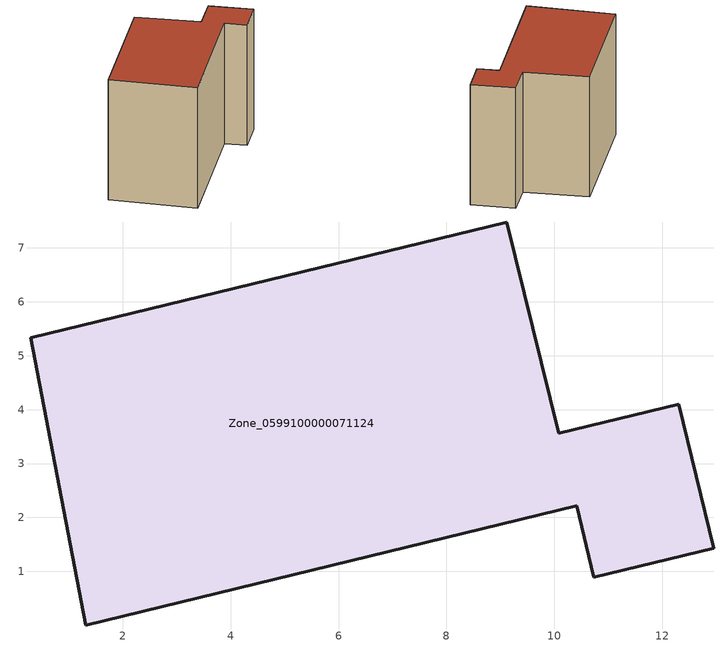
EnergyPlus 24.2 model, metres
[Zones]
Zone_0599100000071124
 floor ground (C_G): 1.31,0.01 0.29,5.33 9.12,7.48 10.08,3.56 12.31,4.1 12.96,1.43 10.73,0.89 10.42,2.22 z0
 wall outside (C_F): 10.73,0.89 12.96,1.43 12.31,4.1 10.08,3.56 9.12,7.48 0.29,5.33 1.31,0.01 10.42,2.22 10.73,0.89 z0:7.83
 roof outside (C_R): 1.31,0.01 10.42,2.22 10.73,0.89 12.96,1.43 12.31,4.1 10.08,3.56 9.12,7.48 0.29,5.33 z7.83
[BUILDING]
Pand.0599100000071124: North Axis=0; Terrain=City; Loads Convergence Tolerance Value=0.04; Temperature Convergence Tolerance Value=0.4; Solar Distribution=FullExterior; Maximum Number of Warmup Days=25; Minimum Number of Warmup Days=1
[Site:Location]
Rotterdam.The.Hague.AP_ZH_NLD Design_Conditions: Latitude=51.96; Longitude=4.45; Time Zone=1; Elevation=-4.5
[SITE:GROUNDTEMPERATURE:BUILDINGSURFACE]
18, 18, 18, 18, 18, 18, 18, 18, 18, 18, 18, 18
[MATERIAL] Thermal Absorptance=0.9; Solar Absorptance=0.7; Visible Absorptance=0.7
Name | Roughness | Thickness | Conductivity | Density | Specific Heat
G.TI.1975-1991 | MediumSmooth | 0.15 | 0.288461 | 540 | 1210
F.TI.1975-1991 | Rough | 0.3 | 0.230769 | 1920 | 840
R.TI.1975-1991 | MediumRough | 0.2 | 0.153846 | 1500 | 1000
[CONSTRUCTION]
C_G: G.TI.1975-1991
C_F: F.TI.1975-1991
C_R: R.TI.1975-1991
[ZONE]
Zone_0599100000071124: Type=1; Multiplier=1; Ceiling Height=Autocalculate; Volume=Autocalculate; Floor Area=autocalculate; Part of Total Floor Area=Yes
[ZONEINFILTRATION:DESIGNFLOWRATE]
Infil_Zone_0599100000071124: Zone or ZoneList or Space or SpaceList=Zone_0599100000071124; Schedule=AlwaysOn; Design Flow Rate Calculation Method=Flow/Area; Flow Rate per Floor Area=0.003; Constant Term Coefficient=1; Temperature Term Coefficient=0; Velocity Term Coefficient=0; Velocity Squared Term Coefficient=0
[HVACTEMPLATE:ZONE:IDEALLOADSAIRSYSTEM]
Zone_0599100000071124: Maximum Heating Supply Air Temperature=50; Minimum Cooling Supply Air Temperature=13; Maximum Heating Supply Air Humidity Ratio=0.0156; Minimum Cooling Supply Air Humidity Ratio=0.0077; Heating Limit=NoLimit; Cooling Limit=NoLimit; Dehumidification Control Type=ConstantSensibleHeatRatio; Cooling Sensible Heat Ratio=0.7; Dehumidification Setpoint=60; Humidification Control Type=None; Humidification Setpoint=30; Outdoor Air Method=None; Outdoor Air Flow Rate per Person=0.00944; Outdoor Air Flow Rate per Zone Floor Area=0; Outdoor Air Flow Rate per Zone=0; Demand Controlled Ventilation Type=None; Outdoor Air Economizer Type=NoEconomizer; Heat Recovery Type=None; Sensible Heat Recovery Effectiveness=0.7; Latent Heat Recovery Effectiveness=0.65
[ZONECONTROL:THERMOSTAT]
ThermostatControl_Zone_0599100000071124: Zone or ZoneList=Zone_0599100000071124; Control Type Schedule=DualSetpointControlType; Control 1=Thermostat_Zone_0599100000071124; Temperature Difference Between Cutout And Setpoint=0
[THERMOSTATSETPOINT:DUALSETPOINT]
Thermostat_Zone_0599100000071124: Heating Setpoint Temperature Schedule=HeatingSetpoint_Zone_0599100000071124; Cooling Setpoint Temperature Schedule=CoolingSetpoint_Zone_0599100000071124
[SCHEDULE:COMPACT]
HeatingSetpoint_Zone_0599100000071124: Through: 12/31, For: AllDays, Until: 24:00, 21
CoolingSetpoint_Zone_0599100000071124: Through: 12/31, For: AllDays, Until: 24:00, 24
DualSetpointControlType: Through: 12/31, For: AllDays, Until: 24:00, 4
AlwaysOn: Through: 12/31, For: AllDays, Until: 24:00, 1
